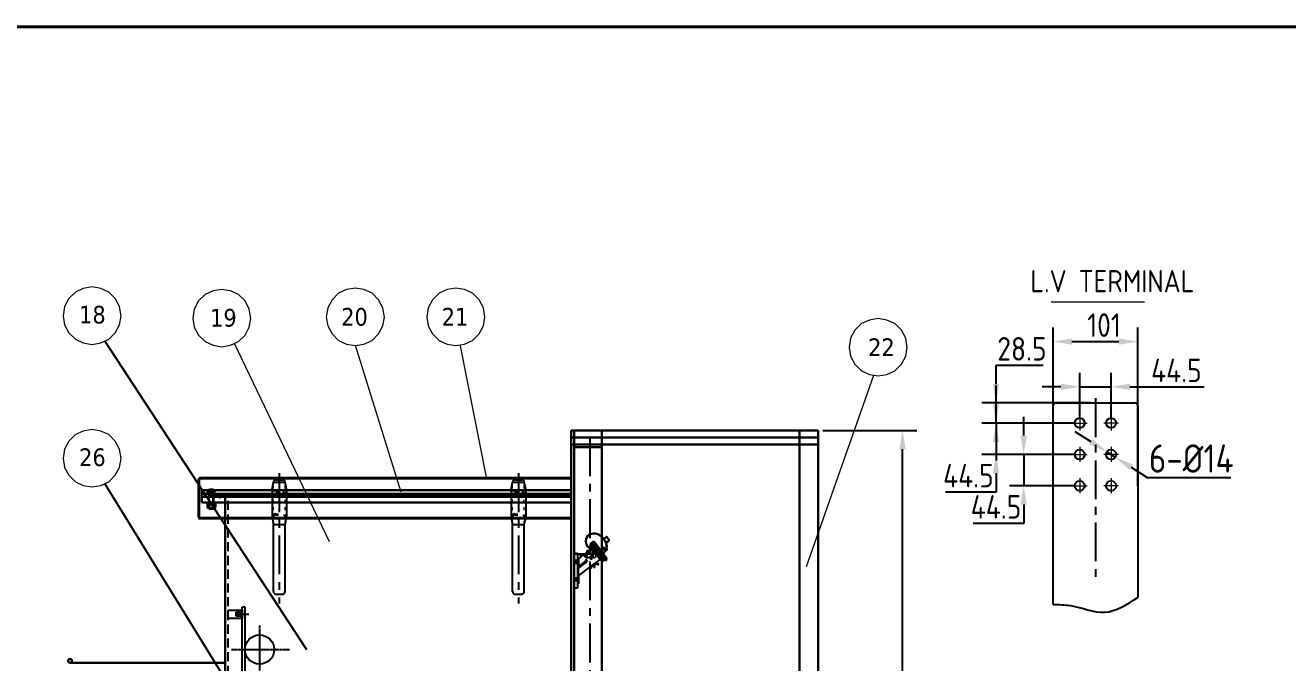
# Model space of a CAD drawing. Header units: millimetres. Extents: x 208456 to 224154, y -159503 to -153953.
# Drawn here: x 211649 to 214334, y -155492 to -154137 of the extents above; entities that cross this region are included whole.
import ezdxf

# ---------------------------------------------------------------- set-up
doc = ezdxf.new("R2010")
doc.units = ezdxf.units.MM
doc.header["$LTSCALE"] = 13
for name, pattern in [('ACAD_ISO03W100', [1.18, 0.47, -0.71]), ('CENTER', [50.8, 31.75, -6.35, 6.35, -6.35]), ('CENTER2', [1.125, 0.75, -0.125, 0.125, -0.125]), ('CENTERX2', [101.6, 63.5, -12.7, 12.7, -12.7]), ('DASHED', [0.75, 0.5, -0.25]), ('点画线', [18, 12, -2, 2, -2])]:
    doc.linetypes.add(name, pattern=pattern)
doc.layers.get('0').update_dxf_attribs({"color": 1, "linetype": 'CENTER'})
for name, color, linetype in [('1', 4, 'Continuous'), ('1轮廓实线层', 7, 'Continuous'), ('2细线层', 4, 'Continuous'), ('3中心线层', 1, 'CENTER'), ('4虚线层', 6, 'DASHED'), ('5剖面线层', 2, 'Continuous'), ('中心线', 1, 'CENTER2'), ('粗实线', 4, 'Continuous'), ('细实线', 2, 'Continuous')]:
    doc.layers.add(name, color=color, linetype=linetype)
doc.layers.add('中心线层', color=1, linetype='点画线', lineweight=18, true_color=0xff0000)
doc.layers.add('标注、文本', color=3, linetype='Continuous', lineweight=25)
doc.layers.add('铁心', color=3, linetype='Continuous', lineweight=0)
doc.styles.get("Standard").update_dxf_attribs({"font": 'gbenor.shx', "bigfont": 'gbcbig.shx'})
doc.styles.add('Tahoma$001', font='tahoma.ttf', dxfattribs={"height": 2.159784})
doc.dimstyles.new('1-15', dxfattribs={"dimscale": 20, "dimtxt": 3.5, "dimasz": 2, "dimexe": 1.5, "dimexo": 0.5, "dimgap": 0.5, "dimtad": 1, "dimtoh": 1, "dimdec": 1, "dimdsep": 46, "dimtxsty": 'Standard', "dimcen": 2.5, "dimclrd": 3, "dimclre": 3, "dimclrt": 3, "dimadec": 0, "dimazin": 2, "dimtfac": 1, "dimtdec": 1, "dimtmove": 0, "dimatfit": 2, "dimfxl": 1, "dimarcsym": 0})

# ---------------------------------------------------------------- blocks, each defined once
blk = doc.blocks.new('846712')
at = {"layer": '1轮廓实线层', "color": 0, "ltscale": 0.5}
for p, q in [((12564.4, -718.9), (12558.4, -718.9)), ((12558.4, -1098.9), (12558.4, -718.9)), ((12564.4, -1098.9), (12564.4, -718.9)), ((12547.6, -733.9), (12572.7, -733.9)), ((12547.6, -1083.9), (12572.7, -1083.9)), ((12558.4, -1098.9), (12564.4, -1098.9))]:
    blk.add_line(p, q, dxfattribs=at)
at = {"layer": '中心线', "color": 1, "ltscale": 0.5}
for p, q in [((12595.4, -758.1), (12595.4, -1068.6)), ((12535.8, -808.9), (12660.2, -808.9)), ((12516.2, -908.9), (12664, -908.9)), ((12510.6, -1008.9), (12666.4, -1008.9))]:
    blk.add_line(p, q, dxfattribs=at)
at = {"layer": '标注、文本'}
for centre in [(12595.4, -808.9), (12595.4, -908.9), (12595.4, -1008.9)]:
    blk.add_circle(centre, 31, dxfattribs=at)
blk = doc.blocks.new('A$C35956794')
at = {"layer": '4虚线层', "ltscale": 5}
for points in [[(17.7, 373.9), (47.7, 373.9), (47.7, 356.1), (17.7, 356.1)], [(17.7, 373.9), (47.7, 373.9), (47.7, 356.1), (17.7, 356.1)], [(34.8, 369.3), (47.7, 369.3), (47.7, 360.7), (34.8, 360.7)], [(34.8, 369.3), (47.7, 369.3), (47.7, 360.7), (34.8, 360.7)], [(17.7, 23.9), (47.7, 23.9), (47.7, 6.1), (17.7, 6.1)], [(17.7, 23.9), (47.7, 23.9), (47.7, 6.1), (17.7, 6.1)], [(34.8, 19.3), (47.7, 19.3), (47.7, 10.7), (34.8, 10.7)], [(34.8, 19.3), (47.7, 19.3), (47.7, 10.7), (34.8, 10.7)]]:
    blk.add_lwpolyline(points, close=True, dxfattribs=at)
at = {"layer": '标注、文本'}
blk.add_blockref('846712', (-12510.6, 1098.9), dxfattribs=at)
blk = doc.blocks.new('*D1561')
at = {"layer": 'Defpoints', "color": 0, "lineweight": -3, "transparency": 16777216}
for p in [(214014.8, -154809), (214014.8, -155125.4), (213834.8, -155139)]:
    blk.add_point(p, dxfattribs=at)
at = {"layer": '标注、文本', "color": 3, "lineweight": -2, "transparency": 16777216}
for p, q in [((213834.8, -155129), (213834.8, -154779)), ((214014.8, -155115.4), (214014.8, -154779)), ((213874.8, -154809), (213974.8, -154809))]:
    blk.add_line(p, q, dxfattribs=at)
at = {"layer": '标注、文本', "color": 3, "lineweight": -3, "transparency": 16777216}
for points in [[(213874.8, -154802.4), (213874.8, -154815.7), (213834.8, -154809)], [(213974.8, -154802.4), (213974.8, -154815.7), (214014.8, -154809)]]:
    blk.add_solid(points, dxfattribs=at)
at = {"layer": '标注、文本', "color": 3, "transparency": 16777216, "insert": (213943, -154774), "char_height": 50, "attachment_point": 5}
blk.add_mtext('101', dxfattribs=at)
blk = doc.blocks.new('*D1562')
at = {"layer": 'Defpoints', "color": 0, "lineweight": -3, "transparency": 16777216}
for p in [(213713.4, -154939.4), (213924.9, -154939.4), (213891.5, -154982.1)]:
    blk.add_point(p, dxfattribs=at)
at = {"layer": '标注、文本', "color": 3, "lineweight": -2, "transparency": 16777216}
for p, q in [((213713.4, -154899.4), (213713.4, -154859.4)), ((213713.4, -154859.4), (213813.7, -154859.4)), ((213914.9, -154939.4), (213683.4, -154939.4)), ((213713.4, -154982.1), (213713.4, -154939.4)), ((213881.5, -154982.1), (213683.4, -154982.1)), ((213713.4, -155022.1), (213713.4, -155062.1))]:
    blk.add_line(p, q, dxfattribs=at)
at = {"layer": '标注、文本', "color": 3, "lineweight": -3, "transparency": 16777216}
for points in [[(213706.7, -154899.4), (213720.1, -154899.4), (213713.4, -154939.4)], [(213706.7, -155022.1), (213720.1, -155022.1), (213713.4, -154982.1)]]:
    blk.add_solid(points, dxfattribs=at)
at = {"layer": '标注、文本', "color": 3, "transparency": 16777216, "insert": (213768.5, -154824.4), "char_height": 50, "attachment_point": 5}
blk.add_mtext('28.5', dxfattribs=at)
blk = doc.blocks.new('*D1563')
at = {"layer": 'Defpoints', "color": 0, "lineweight": -3, "transparency": 16777216}
for p in [(213958.2, -154905.2), (213891.5, -154982.1), (213958.2, -154982.1)]:
    blk.add_point(p, dxfattribs=at)
at = {"layer": '标注、文本', "color": 3, "lineweight": -2, "transparency": 16777216}
for p, q in [((213891.5, -154972.1), (213891.5, -154875.2)), ((213958.2, -154972.1), (213958.2, -154875.2)), ((213851.5, -154905.2), (213811.5, -154905.2)), ((213891.5, -154905.2), (213958.2, -154905.2)), ((213998.2, -154905.2), (214155.8, -154905.2))]:
    blk.add_line(p, q, dxfattribs=at)
at = {"layer": '标注、文本', "color": 3, "lineweight": -3, "transparency": 16777216}
for points in [[(213851.5, -154898.6), (213851.5, -154911.9), (213891.5, -154905.2)], [(213998.2, -154898.6), (213998.2, -154911.9), (213958.2, -154905.2)]]:
    blk.add_solid(points, dxfattribs=at)
at = {"layer": '标注、文本', "color": 3, "transparency": 16777216, "insert": (214097, -154870.2), "char_height": 50, "attachment_point": 5}
blk.add_mtext('44.5', dxfattribs=at)
blk = doc.blocks.new('*D1564')
at = {"layer": 'Defpoints', "color": 0, "lineweight": -3, "transparency": 16777216}
for p in [(213891.5, -154982.1), (213713.4, -155048.9), (213881, -155048.9)]:
    blk.add_point(p, dxfattribs=at)
at = {"layer": '标注、文本', "color": 3, "lineweight": -2, "transparency": 16777216}
for p, q in [((213713.4, -154942.1), (213713.4, -154902.1)), ((213881.5, -154982.1), (213683.4, -154982.1)), ((213713.4, -154982.1), (213713.4, -155048.9)), ((213871, -155048.9), (213683.4, -155048.9)), ((213713.4, -155088.9), (213713.4, -155128.9)), ((213713.4, -155128.9), (213605.8, -155128.9))]:
    blk.add_line(p, q, dxfattribs=at)
at = {"layer": '标注、文本', "color": 3, "lineweight": -3, "transparency": 16777216}
for points in [[(213706.7, -154942.1), (213720.1, -154942.1), (213713.4, -154982.1)], [(213706.7, -155088.9), (213720.1, -155088.9), (213713.4, -155048.9)]]:
    blk.add_solid(points, dxfattribs=at)
at = {"layer": '标注、文本', "color": 3, "transparency": 16777216, "insert": (213654.6, -155093.9), "char_height": 50, "attachment_point": 5}
blk.add_mtext('44.5 ', dxfattribs=at)
blk = doc.blocks.new('*D1565')
at = {"layer": 'Defpoints', "color": 0, "lineweight": -3, "transparency": 16777216}
for p in [(213949.3, -155043.4), (213967, -155054.7)]:
    blk.add_point(p, dxfattribs=at)
at = {"layer": '标注、文本', "color": 3, "lineweight": -2, "transparency": 16777216}
for p, q in [((213915.6, -155022), (213881.8, -155000.5)), ((213949.3, -155043.4), (213967, -155054.7)), ((214000.8, -155076.2), (214034.6, -155097.6)), ((214034.6, -155097.6), (214212.6, -155097.6))]:
    blk.add_line(p, q, dxfattribs=at)
at = {"layer": '标注、文本', "color": 3, "lineweight": -3, "transparency": 16777216}
for points in [[(213919.1, -155016.4), (213912, -155027.6), (213949.3, -155043.4)], [(214004.4, -155070.5), (213997.2, -155081.8), (213967, -155054.7)]]:
    blk.add_solid(points, dxfattribs=at)
at = {"layer": '标注、文本', "color": 3, "transparency": 16777216, "insert": (214128.6, -155057.6), "char_height": 60, "attachment_point": 5}
blk.add_mtext('6-%%C14', dxfattribs=at)
blk = doc.blocks.new('*D1597')
at = {"layer": 'Defpoints', "color": 0, "lineweight": -3, "transparency": 16777216}
for p in [(213335.2, -154997.7), (213514.7, -154997.7), (213335.2, -156647.7)]:
    blk.add_point(p, dxfattribs=at)
at = {"layer": '标注、文本', "color": 3, "lineweight": -2, "transparency": 16777216}
for p, q in [((213345.2, -154997.7), (213544.7, -154997.7)), ((213514.7, -156607.7), (213514.7, -155037.7)), ((213345.2, -156647.7), (213544.7, -156647.7))]:
    blk.add_line(p, q, dxfattribs=at)
at = {"layer": '标注、文本', "color": 3, "lineweight": -3, "transparency": 16777216}
for points in [[(213508, -155037.7), (213521.3, -155037.7), (213514.7, -154997.7)], [(213508, -156607.7), (213521.3, -156607.7), (213514.7, -156647.7)]]:
    blk.add_solid(points, dxfattribs=at)
at = {"layer": '标注、文本', "color": 3, "transparency": 16777216, "insert": (213469.7, -155822.7), "char_height": 70, "attachment_point": 5, "rotation": 90}
blk.add_mtext('1700', dxfattribs=at)
blk = doc.blocks.new('*D1598')
at = {"layer": 'Defpoints', "color": 0, "lineweight": -3, "transparency": 16777216}
for p in [(213891.5, -155048.9), (213772.2, -155115.4), (213891.5, -155115.4)]:
    blk.add_point(p, dxfattribs=at)
at = {"layer": '标注、文本', "color": 3, "lineweight": -2, "transparency": 16777216}
for p, q in [((213772.2, -155008.9), (213772.2, -154968.9)), ((213881.5, -155048.9), (213742.2, -155048.9)), ((213772.2, -155048.9), (213772.2, -155115.4)), ((213881.5, -155115.4), (213742.2, -155115.4)), ((213772.2, -155155.4), (213772.2, -155195.4)), ((213772.2, -155195.4), (213664.6, -155195.4))]:
    blk.add_line(p, q, dxfattribs=at)
at = {"layer": '标注、文本', "color": 3, "lineweight": -3, "transparency": 16777216}
for points in [[(213765.5, -155008.9), (213778.8, -155008.9), (213772.2, -155048.9)], [(213765.5, -155155.4), (213778.8, -155155.4), (213772.2, -155115.4)]]:
    blk.add_solid(points, dxfattribs=at)
at = {"layer": '标注、文本', "color": 3, "transparency": 16777216, "insert": (213713.4, -155160.4), "char_height": 50, "attachment_point": 5}
blk.add_mtext('44.5', dxfattribs=at)

msp = doc.modelspace()

# ---------------------------------------------------------------- hatches: boundary and pattern name
at = {"layer": '5剖面线层'}
msp.add_hatch(color=256, dxfattribs=at).paths.add_polyline_path([(212061.343, -155140.817, 1), (212061.343, -155132.817), (212053.572, -155132.817, 1), (212053.572, -155140.817)])

# ---------------------------------------------------------------- linework, layer by layer
at = {"color": 0, "lineweight": 25}
msp.add_line((212890.688, -155232.088), (212884.656, -155236.559), dxfattribs=at)
at = {"layer": '1'}
for p, q in [((213834.8, -155367.893), (213834.821, -154945.367)), ((213840.821, -154939.367), (214008.821, -154939.367)), ((214014.821, -154945.367), (214014.796, -155353.096))]:
    msp.add_line(p, q, dxfattribs=at)
at = {"layer": '1', "color": 1, "linetype": 'CENTERX2', "lineweight": -3, "ltscale": 0.1}
for p, q in [((213924.886, -154929.409), (213924.814, -155324.113)), ((212850.178, -156547.666), (212850.178, -154997.713)), ((212850.178, -156547.666), (212850.178, -154997.713)), ((212189.178, -155088.985), (212189.178, -155365.449)), ((212697.713, -155088.985), (212697.713, -155365.449)), ((212875.178, -155260.94), (212816.178, -155260.94))]:
    msp.add_line(p, q, dxfattribs=at)
at = {"layer": '1', "color": 7, "linetype": 'Continuous', "lineweight": 25}
for p, q in [((212842.238, -155240.733), (212842.358, -155240.958)), ((212854.937, -155249.423), (212850.196, -155240.123)), ((212851.306, -155240.1), (212856.755, -155250.79)), ((212851.518, -155240.085), (212851.344, -155240.097)), ((212856.788, -155250.788), (212851.344, -155240.097)), ((212852.69, -155242.387), (212851.518, -155240.085)), ((212851.557, -155240.083), (212851.534, -155240.059)), ((212851.557, -155240.083), (212852.718, -155242.365)), ((212856.913, -155239.204), (212852.552, -155242.49)), ((212854.147, -155217.564), (212854.026, -155217.339)), ((212854.521, -155241.015), (212855.591, -155240.208)), ((212854.521, -155241.015), (212866.643, -155257.102)), ((212855.443, -155235.984), (212855.348, -155237.128)), ((212869.34, -155255.696), (212855.348, -155237.128)), ((212855.469, -155242.273), (212856.539, -155241.466)), ((212855.591, -155240.208), (212867.714, -155256.296)), ((212870.138, -155255.095), (212855.649, -155235.868)), ((212859.46, -155235.965), (212856.009, -155235.678)), ((212875.324, -155257.001), (212858.543, -155234.75)), ((212858.983, -155233.685), (212877.49, -155258.225)), ((212872.774, -155253.108), (212859.883, -155236)), ((212873.794, -155222.704), (212873.673, -155222.479)), ((212875.715, -155224.166), (212875.502, -155223.948)), ((212881.372, -155232.648), (212876.397, -155226.051)), ((212876.784, -155225.729), (212876.664, -155225.504)), ((212878.572, -155228.034), (212876.664, -155225.504)), ((212876.784, -155225.729), (212881.76, -155232.326)), ((212876.827, -155225.493), (212878.733, -155228.023)), ((212877.04, -155225.711), (212876.827, -155225.493)), ((212877.04, -155225.711), (212882.008, -155232.309)), ((212878.733, -155228.023), (212878.572, -155228.034)), ((212879.862, -155229.522), (212879.701, -155229.533)), ((212881.646, -155232.114), (212879.701, -155229.533)), ((212879.862, -155229.522), (212881.807, -155232.103)), ((212881.76, -155232.326), (212881.646, -155232.114)), ((212882.008, -155232.309), (212881.807, -155232.103)), ((212883.32, -155234.762), (212883.21, -155234.556)), ((212890.72, -155231.447), (212885.123, -155224.019)), ((212816.178, -155258.434), (212823.178, -155258.434)), ((212823.178, -155258.434), (212823.178, -155274.525)), ((212830.405, -155266.88), (212825.178, -155270.819)), ((212829.911, -155262.852), (212832.768, -155260.699)), ((212830.406, -155266.89), (212829.911, -155262.852)), ((212830.406, -155266.89), (212834.888, -155263.512)), ((212834.888, -155263.512), (212832.768, -155260.699)), ((212851.286, -155251.145), (212834.883, -155263.506)), ((212837.264, -155262.512), (212848.445, -155254.086)), ((212837.264, -155262.512), (212837.465, -155262.778)), ((212837.465, -155262.778), (212838.583, -155261.936)), ((212837.599, -155262.955), (212837.465, -155262.778)), ((212838.717, -155262.113), (212837.599, -155262.955)), ((212837.599, -155262.955), (212841.393, -155267.991)), ((212838.567, -155261.915), (212846.953, -155255.596)), ((212838.567, -155261.915), (212838.583, -155261.936)), ((212838.583, -155261.936), (212838.717, -155262.113)), ((212838.717, -155262.113), (212842.511, -155267.148)), ((212847.386, -155256.17), (212839, -155262.489)), ((212840.946, -155263.409), (212848.532, -155257.692)), ((212843.31, -155266.547), (212840.946, -155263.409)), ((212841.066, -155263.569), (212848.653, -155257.851)), ((212841.393, -155267.991), (212842.511, -155267.148)), ((212842.511, -155267.148), (212843.31, -155266.547)), ((212852.993, -155252.933), (212844.868, -155244.418)), ((212845.242, -155244.094), (212852.255, -155251.445)), ((212846.99, -155255.644), (212846.953, -155255.596)), ((212846.99, -155255.644), (212848.667, -155254.38)), ((212847.123, -155255.821), (212846.99, -155255.644)), ((212848.8, -155254.557), (212847.123, -155255.821)), ((212850.897, -155260.829), (212847.123, -155255.821)), ((212848.445, -155254.086), (212848.667, -155254.38)), ((212848.667, -155254.38), (212848.8, -155254.557)), ((212848.8, -155254.557), (212852.574, -155259.565)), ((212850.853, -155265.558), (212848.856, -155267.063)), ((212848.856, -155267.063), (212852.768, -155272.254)), ((212854.764, -155270.749), (212850.853, -155265.558)), ((212850.897, -155260.829), (212852.574, -155259.565)), ((212852.255, -155251.445), (212854.937, -155249.423)), ((212852.552, -155242.49), (212873.767, -155270.644)), ((212853.868, -155253.807), (212857.063, -155251.399)), ((212856.504, -155251.82), (212863.016, -155260.462)), ((212859.288, -155245.115), (212858.218, -155245.921)), ((212863.016, -155260.462), (212871.742, -155272.042)), ((212866.643, -155257.102), (212867.714, -155256.296)), ((212867.245, -155257.901), (212868.315, -155257.094)), ((212867.245, -155257.901), (212879.368, -155273.989)), ((212868.315, -155257.094), (212880.438, -155273.182)), ((212883.332, -155274.264), (212869.34, -155255.696)), ((212884.804, -155274.557), (212870.138, -155255.095)), ((212885.666, -155270.216), (212872.774, -155253.108)), ((212875.671, -155269.082), (212876.741, -155268.275)), ((212877.138, -155258.898), (212878.037, -155258.221)), ((212880.051, -155257.349), (212879.947, -155257.241)), ((212881.279, -155255.778), (212886.721, -155251.677)), ((212884.801, -155249.128), (212886.721, -155251.677)), ((212886.918, -155250.276), (212885.136, -155247.912)), ((212886.721, -155251.677), (212886.918, -155250.276)), ((212823.178, -155274.525), (212816.178, -155274.525)), ((212816.178, -155276.442), (212823.178, -155276.442)), ((212816.178, -155279.722), (212823.178, -155279.722)), ((212823.178, -155269.112), (212825.178, -155269.112)), ((212823.178, -155276.442), (212823.178, -155274.525)), ((212823.178, -155279.721), (212823.178, -155276.442)), ((212823.178, -155279.722), (212823.178, -155311.905)), ((212823.178, -155289.848), (212825.178, -155289.848)), ((212825.178, -155269.112), (212825.178, -155289.848)), ((212840.118, -155275.839), (212825.178, -155287.096)), ((212825.178, -155290.853), (212841.074, -155278.874)), ((212825.178, -155301.779), (212825.178, -155289.848)), ((212825.178, -155307.13), (212847, -155290.687)), ((212840.963, -155272.178), (212839.501, -155278.511)), ((212839.501, -155278.511), (212841.937, -155279.073)), ((212843.399, -155272.74), (212840.963, -155272.178)), ((212841.937, -155279.073), (212843.399, -155272.74)), ((212842.174, -155278.045), (212844.208, -155276.513)), ((212842.922, -155274.807), (212844.208, -155276.513)), ((212846.979, -155290.659), (212852.25, -155286.687)), ((212848.504, -155292.684), (212846.979, -155290.659)), ((212853.775, -155288.712), (212848.504, -155292.684)), ((212853.775, -155288.712), (212852.25, -155286.687)), ((212852.271, -155286.715), (212855.545, -155284.248)), ((212852.768, -155272.254), (212854.764, -155270.749)), ((212855.515, -155284.208), (212859.029, -155281.56)), ((212859.397, -155289.359), (212855.515, -155284.208)), ((212858.598, -155280.988), (212860.355, -155279.664)), ((212858.598, -155280.988), (212859.668, -155282.407)), ((212859.397, -155289.359), (212859.922, -155288.963)), ((212861.425, -155281.083), (212860.355, -155279.664)), ((212860.786, -155280.236), (212864.3, -155277.588)), ((212868.182, -155282.739), (212864.3, -155277.588)), ((212864.33, -155277.628), (212871.742, -155272.042)), ((212867.657, -155283.134), (212868.182, -155282.739)), ((212871.742, -155272.042), (212877.407, -155275.474)), ((212873.767, -155270.644), (212877.407, -155275.474)), ((212873.767, -155270.644), (212873.767, -155270.644)), ((212877.407, -155275.474), (212881.768, -155272.188)), ((212878.42, -155272.73), (212879.49, -155271.924)), ((212879.368, -155273.989), (212880.438, -155273.182)), ((212883.332, -155274.264), (212884.804, -155274.557)), ((212884.804, -155274.557), (212885.666, -155270.216)), ((212823.178, -155311.905), (212816.178, -155311.905)), ((212816.178, -155315.184), (212823.178, -155315.184)), ((212816.178, -155317.101), (212823.178, -155317.101)), ((212825.178, -155301.779), (212823.178, -155301.779)), ((212823.178, -155315.184), (212823.178, -155311.905)), ((212823.178, -155317.101), (212823.178, -155315.184)), ((212823.178, -155317.101), (212823.178, -155333.193)), ((212825.178, -155301.779), (212825.178, -155323.813)), ((212823.178, -155333.193), (212816.178, -155333.193)), ((212823.178, -155323.813), (212825.178, -155323.813))]:
    msp.add_line(p, q, dxfattribs=at)
at = {"layer": '1', "const_width": 6.541}
msp.add_lwpolyline([(208942.335, -159297.596), (216118.335, -159297.596), (216118.335, -154139.846), (208942.335, -154139.846), (208942.335, -159297.596)], dxfattribs=at)
at = {"layer": '1'}
for centre in [(213891.509, -154982.117), (213958.246, -154982.127), (213891.509, -155049.067), (213891.509, -155049.067), (213958.183, -155049.078), (213958.204, -155049.078), (213891.509, -155115.617), (213891.509, -155115.617), (213958.183, -155115.627), (213958.204, -155115.627)]:
    msp.add_circle(centre, 10.5, dxfattribs=at)
at = {"layer": '1', "color": 7, "linetype": 'Continuous', "lineweight": 25}
for centre, radius in [((212857.902, -155264.316), 4.5), ((212878.346, -155248.87), 1.134)]:
    msp.add_circle(centre, radius, dxfattribs=at)
at = {"layer": '1', "color": 7, "linetype": 'Continuous', "lineweight": 25, "extrusion": (0, 0, -1)}
msp.add_circle((-212878.346, -155248.87), 2, dxfattribs=at)
at = {"layer": '1'}
for centre, start, end in [((213840.821, -154945.367), 90, 180), ((214008.821, -154945.367), 0, 90)]:
    msp.add_arc(centre, 6, start, end, dxfattribs=at)
at = {"layer": '1', "color": 7, "linetype": 'Continuous', "lineweight": 25}
for centre, radius, start, end in [((212863.789, -155286.049), 5.5, 138.536959, 217), ((212859.621, -155288.564), 0.5, 307, 31.105387), ((212863.789, -155286.049), 5.5, 37, 115.463041), ((212867.356, -155282.735), 0.5, 222.894613, 307)]:
    msp.add_arc(centre, radius, start, end, dxfattribs=at)
at = {"layer": '1', "color": 7, "linetype": 'Continuous', "lineweight": 25, "extrusion": (0, 0, -1)}
msp.add_arc((-212863.789, -155286.049), 4.369, 328.894613, 137.105387, dxfattribs=at)
at = {"layer": '1', "color": 7, "linetype": 'Continuous', "lineweight": 25}
for centre, major_axis, ratio, start_param, end_param in [((212856.45, -155233.381), (-14.092, -7.577), 0.99884025, 4.3639957, 6.55141726), ((212856.329, -155233.157), (14.092, 7.577), 0.99884025, 1.22240304, 3.14155831), ((212856.462, -155233.402), (13.652, 7.341), 0.99884025, 1.22240304, 3.4098246), ((212861.196, -155245.914), (-10.957, -5.892), 0.99884025, 4.39833045, 5.30467732), ((212861.173, -155245.872), (10.076, 5.418), 0.99884025, 1.30989262, 2.11845673), ((212861.389, -155246.116), (-0.817, 11.681), 0.99996192, 0.17228312, 0.96124965), ((212861.563, -155246.104), (-0.817, 11.681), 0.99996192, 0.48128088, 0.96124965), ((212861.414, -155245.855), (-8.188, -7.99), 0.99834277, 4.60207295, 4.97992946), ((212857.769, -155243.042), (22.899, 12.313), 0.99884025, 0.41949, 1.22240304), ((212857.89, -155243.267), (-22.899, -12.313), 0.99884025, 3.56108265, 4.3639957), ((212854.219, -155218.058), (0.072, -0.495), 0.01643668, 1.52552008, 3.09631641), ((212857.901, -155243.288), (22.459, 12.077), 0.99884025, 0.41949, 1.22240304), ((212857.93, -155243.031), (18.609, 18.157), 0.99834277, 0.13937006, 0.87111424), ((212861.563, -155246.104), (-0.817, 11.681), 0.99996192, 0.18877934, 0.40585328), ((212861.414, -155245.855), (-8.188, -7.99), 0.99834277, 4.19138708, 4.29170853), ((212873.488, -155223.1), (-0.306, -0.396), 0.04397233, 1.55116528, 3.12196161), ((212864.018, -155235.38), (13.652, 7.341), 0.99884025, 0.15263109, 0.41949), ((212863.886, -155235.134), (14.092, 7.577), 0.99884025, 0.15263008, 0.41949), ((212873.229, -155223.259), (-0.612, -0.791), 0.05698941, 3.13358416, 3.6194001), ((212864.007, -155235.358), (-14.092, -7.577), 0.99884025, 3.29422273, 3.56108265), ((212864.05, -155235.122), (11.452, 11.174), 0.99834277, 6.1556955, 6.42255536), ((212864.263, -155235.34), (11.452, 11.174), 0.99834277, 6.1556955, 6.28321619), ((212876.385, -155226.03), (-0.399, -0.301), 0.04758767, 1.56414743, 3.13390013), ((212876.029, -155226.095), (-0.799, -0.601), 0.05708026, 3.15974565, 3.67189583), ((212866.598, -155243.782), (16.294, 8.761), 0.99884025, 4.89389019, 6.43576609), ((212870.846, -155234.153), (13.658, 10.294), 0.00476333, -0.94434426, -0.05739813), ((212871.147, -155234.552), (13.976, 10.532), 0.00475281, 5.32250321, 6.28719916), ((212866.586, -155243.761), (-16.734, -8.998), 0.99884025, 1.84872208, 3.29417344), ((212881.361, -155232.628), (-0.399, -0.301), 0.04758767, 1.56385942, 3.13390013), ((212881.009, -155232.706), (-0.799, -0.602), 0.00475281, 3.1564539, 3.66808606), ((212866.835, -155243.744), (13.599, 13.269), 0.99834277, 5.27624114, 5.89227917), ((212876.744, -155241.979), (-13.976, -10.532), 0.00475281, 3.14669955, 4.12383075), ((212845.23, -155244.073), (0.362, 0.345), 0.04642525, 3.12881744, 4.69961376), ((212871.147, -155234.552), (13.976, 10.532), 0.00475281, 2.94649352, 3.58215091), ((212870.846, -155234.153), (-13.577, -10.231), 0.00475281, 0.02653282, 0.3733367), ((212877.743, -155255.239), (2.642, 1.421), 0.99884025, 4.13525179, 4.35456402), ((212877.985, -155255.222), (-2.147, -2.095), 0.99834277, 0.8170366, 0.86765709), ((212866.835, -155243.744), (13.599, 13.269), 0.99834277, 4.71019481, 4.85040605)]:
    msp.add_ellipse(centre, major_axis=major_axis, ratio=ratio, start_param=start_param, end_param=end_param, dxfattribs=at)
at = {"layer": '1', "color": 7, "linetype": 'Continuous', "lineweight": 25, "extrusion": (0, 0, -1)}
for centre, major_axis, ratio, start_param, end_param in [((212877.344, -155227.841), (-1.389, 0.182), 0.00123907, 3.14770872, 3.66653727), ((212878.807, -155229.783), (-1.056, -0.261), 0.00137568, 2.61411929, 3.13368622), ((212866.472, -155243.548), (11.36, -15.259), 0.99874491, 4.70655602, 4.85916587), ((212866.633, -155243.537), (11.106, -15.444), 0.99876988, 4.69007172, 5.56738076), ((212870.628, -155247.631), (-15.466, -11.353), 0.08906247, 2.7381645, 2.76768773), ((212851.784, -155251.62), (-2.084, 2.186), 0.01267621, 3.14307477, 4.08056763), ((212855.68, -155248.685), (1.384, -2.714), 0.00104004, 5.6008814, 6.28329839)]:
    msp.add_ellipse(centre, major_axis=major_axis, ratio=ratio, start_param=start_param, end_param=end_param, dxfattribs=at)
at = {"layer": '1', "color": 7, "linetype": 'Continuous', "lineweight": 25}
for points, knots in [([(212851.306, -155240.1), (212851.309, -155240.106), (212851.278, -155240.111), (212851.159, -155240.118), (212851.07, -155240.121), (212850.755, -155240.125), (212850.474, -155240.125), (212850.196, -155240.123)], [0, 0, 0, 0, 0.25, 0.25, 0.5, 0.5, 1, 1, 1, 1]), ([(212858.543, -155234.75), (212858.547, -155234.756), (212858.563, -155234.726), (212858.615, -155234.61), (212858.651, -155234.523), (212858.775, -155234.216), (212858.88, -155233.95), (212858.983, -155233.685)], [0, 0, 0, 0, 0.25, 0.25, 0.5, 0.5, 1, 1, 1, 1]), ([(212881.391, -155231.481), (212881.574, -155231.686), (212881.753, -155231.895), (212882.178, -155232.413), (212882.42, -155232.729), (212882.882, -155233.371), (212883.102, -155233.697), (212883.729, -155234.695), (212884.104, -155235.384), (212884.435, -155236.096)], [0, 0, 0, 0, 0.14927532, 0.14927532, 0.36195649, 0.36195649, 0.57463766, 0.57463766, 1, 1, 1, 1]), ([(212884.656, -155236.559), (212884.654, -155236.559), (212884.649, -155236.551), (212884.629, -155236.512), (212884.615, -155236.482), (212884.575, -155236.398), (212884.55, -155236.345), (212884.495, -155236.225), (212884.465, -155236.16), (212884.435, -155236.096)], [0, 0, 0, 0, 0.25, 0.25, 0.5, 0.5, 0.75, 0.75, 1, 1, 1, 1]), ([(212885.12, -155224.026), (212885.11, -155224.009), (212885.069, -155223.943), (212884.959, -155223.871), (212884.822, -155223.824), (212884.703, -155223.817), (212884.614, -155223.83), (212884.553, -155223.849), (212884.511, -155223.867), (212884.491, -155223.876), (212884.485, -155223.88)], [0, 0, 0, 0, 0.06047417, 0.24688575, 0.39669031, 0.5247827, 0.63381358, 0.72827515, 0.83552295, 1, 1, 1, 1]), ([(212890.688, -155232.088), (212890.689, -155232.086), (212890.697, -155232.079), (212890.721, -155232.05), (212890.766, -155231.983), (212890.811, -155231.873), (212890.829, -155231.725), (212890.799, -155231.571), (212890.745, -155231.488), (212890.717, -155231.455)], [0, 0, 0, 0, 0.04486945, 0.21301558, 0.33962872, 0.47950858, 0.65851945, 0.85796921, 1, 1, 1, 1]), ([(212852.993, -155252.933), (212852.907, -155252.845), (212852.835, -155252.741), (212852.7, -155252.513), (212852.638, -155252.388), (212852.522, -155252.132), (212852.467, -155251.999), (212852.36, -155251.726), (212852.307, -155251.584), (212852.255, -155251.445)], [0, 0, 0, 0, 0.25, 0.25, 0.5, 0.5, 0.75, 0.75, 1, 1, 1, 1]), ([(212856.755, -155250.79), (212856.691, -155250.665), (212856.588, -155250.547), (212856.33, -155250.313), (212856.18, -155250.201), (212855.852, -155249.977), (212855.674, -155249.865), (212855.312, -155249.645), (212855.125, -155249.535), (212854.937, -155249.423)], [0, 0, 0, 0, 0.25, 0.25, 0.5, 0.5, 0.75, 0.75, 1, 1, 1, 1]), ([(212877.49, -155258.225), (212877.259, -155258.206), (212877.034, -155258.158), (212876.661, -155258.035), (212876.508, -155257.969), (212876.362, -155257.892)], [0, 0, 0, 0, 0.56446627, 0.56446627, 1, 1, 1, 1]), ([(212878.146, -155258.208), (212878.312, -155258.185), (212878.471, -155258.148), (212878.779, -155258.05), (212878.928, -155257.988), (212879.208, -155257.844), (212879.34, -155257.762), (212879.591, -155257.578), (212879.711, -155257.475), (212879.82, -155257.365)], [0, 0, 0, 0, 0.25, 0.25, 0.5, 0.5, 0.75, 0.75, 1, 1, 1, 1]), ([(212878.386, -155258.191), (212878.552, -155258.168), (212878.71, -155258.132), (212879.018, -155258.033), (212879.166, -155257.971), (212879.444, -155257.828), (212879.575, -155257.746), (212879.825, -155257.562), (212879.943, -155257.459), (212880.051, -155257.349)], [0, 0, 0, 0, 0.25, 0.25, 0.5, 0.5, 0.75, 0.75, 1, 1, 1, 1])]:
    msp.add_open_spline(points, degree=3, knots=knots, dxfattribs=at)
at = {"layer": '1轮廓实线层'}
for p, q in [((212034.15, -155127.817), (212044.178, -155127.817)), ((212038.998, -155134.217), (212049.358, -155127.817)), ((212049.358, -155134.217), (212038.998, -155127.817)), ((212038.998, -155134.217), (212038.998, -155127.817)), ((212054.207, -155127.817), (212044.178, -155127.817)), ((212049.358, -155134.217), (212049.358, -155127.817)), ((212034.178, -155152.817), (212034.178, -155150.817)), ((212044.178, -155152.817), (212034.178, -155152.817)), ((212035.633, -155153.529), (212035.633, -155161.604)), ((212036.328, -155152.817), (212044.178, -155152.817)), ((212044.428, -155152.817), (212037.832, -155152.817)), ((212038.998, -155134.217), (212049.358, -155134.217)), ((212039.178, -155136.817), (212040.178, -155134.217)), ((212039.178, -155136.817), (212044.178, -155136.817)), ((212039.178, -155136.817), (212039.178, -155164.817)), ((212040.031, -155153.529), (212040.031, -155164.817)), ((212049.358, -155134.217), (212040.178, -155134.217)), ((212040.178, -155134.217), (212040.178, -155134.217)), ((212049.178, -155136.817), (212044.178, -155136.817)), ((212044.178, -155152.817), (212054.178, -155152.817)), ((212052.028, -155152.817), (212044.178, -155152.817)), ((212044.428, -155152.817), (212051.025, -155152.817)), ((212049.178, -155136.817), (212048.178, -155134.217)), ((212048.826, -155153.529), (212048.826, -155164.817)), ((212049.178, -155136.817), (212049.178, -155164.817)), ((212053.223, -155153.529), (212053.223, -155161.604)), ((212054.178, -155152.817), (212054.178, -155150.817)), ((212044.428, -155162.317), (212037.832, -155162.317)), ((212039.178, -155164.817), (212049.178, -155164.817)), ((212044.428, -155162.317), (212051.025, -155162.317))]:
    msp.add_line(p, q, dxfattribs=at)
for centre, radius, start, end in [((212044.108, -155135.206), 12.4, 89.672726, 143.421423), ((212044.048, -155135.609), 12.803, 37.488414, 89.417438), ((212037.832, -155156.566), 3.749, 54.090399, 125.909601), ((212044.428, -155166.744), 13.927, 71.593388, 108.406612), ((212051.025, -155156.566), 3.749, 54.090399, 125.909601), ((212037.832, -155158.568), 3.749, 234.090399, 305.909601), ((212044.428, -155148.39), 13.927, 251.593388, 288.406612), ((212051.025, -155158.568), 3.749, 234.090399, 305.909601)]:
    msp.add_arc(centre, radius, start, end, dxfattribs=at)
at = {"layer": '2细线层'}
for p, q in [((212040.178, -155164.817), (212040.178, -155134.217)), ((212048.178, -155164.817), (212048.178, -155134.217))]:
    msp.add_line(p, q, dxfattribs=at)
at = {"layer": '3中心线层'}
msp.add_line((212044.178, -155157.514), (212044.178, -155150.721), dxfattribs=at)
at = {"layer": '4虚线层'}
for p, q in [((212038.928, -155152.817), (212038.928, -155150.817)), ((212049.428, -155152.817), (212049.428, -155150.817))]:
    msp.add_line(p, q, dxfattribs=at)
at = {"layer": '4虚线层', "ltscale": 3}
msp.add_line((212080.178, -156541.666), (212080.178, -155138.817), dxfattribs=at)
msp.add_circle((212027.178, -155135.817), 3, dxfattribs=at)
at = {"layer": '中心线层'}
for p, q in [((213891.509, -154965.998), (213891.509, -154997.834)), ((213958.251, -154966.009), (213958.241, -154997.845)), ((213876.01, -154982.117), (213907.009, -154982.117)), ((213973.745, -154982.132), (213942.746, -154982.122)), ((213876.01, -155048.867), (213907.009, -155048.867)), ((213891.509, -155032.748), (213891.509, -155064.584)), ((213973.725, -155048.882), (213942.725, -155048.872)), ((213958.23, -155032.759), (213958.22, -155064.595)), ((213891.509, -155099.297), (213891.509, -155131.134)), ((213958.23, -155099.308), (213958.22, -155131.144)), ((213876.01, -155115.416), (213907.009, -155115.416)), ((213973.725, -155115.431), (213942.725, -155115.422))]:
    msp.add_line(p, q, dxfattribs=at)
at = {"layer": '标注、文本'}
for p, q in [((211817.945, -154807.942), (212247.178, -155463.665)), ((212017.178, -155181.597), (212017.178, -155102.615)), ((212019.178, -155181.597), (212019.178, -155102.615)), ((212810.178, -155098.615), (212021.178, -155098.615)), ((212810.178, -155100.615), (212021.178, -155100.615)), ((212181.678, -155102.615), (212196.678, -155102.615)), ((212690.213, -155102.615), (212705.213, -155102.615)), ((211817.945, -155111.048), (212197.642, -155726.546)), ((212173.678, -155122.855), (212176.678, -155107.855)), ((212173.678, -155122.855), (212173.678, -155182.855)), ((212176.678, -155107.855), (212201.678, -155107.855)), ((212204.678, -155122.855), (212201.678, -155107.855)), ((212204.678, -155122.855), (212204.678, -155182.855)), ((212682.213, -155122.855), (212685.213, -155107.855)), ((212682.213, -155122.855), (212682.213, -155182.855)), ((212685.213, -155107.855), (212710.213, -155107.855)), ((212713.213, -155122.855), (212710.213, -155107.855)), ((212713.213, -155122.855), (212713.213, -155182.855)), ((212810.178, -155183.597), (212017.714, -155183.597)), ((212810.178, -155185.597), (212021.178, -155185.597)), ((212173.678, -155182.855), (212176.678, -155197.855)), ((212201.678, -155197.855), (212204.678, -155182.855)), ((212682.213, -155182.855), (212685.213, -155197.855)), ((212710.213, -155197.855), (212713.213, -155182.855)), ((212810.178, -155176.666), (212810.178, -156539.666)), ((212176.678, -155340.597), (212176.678, -155197.855)), ((212176.678, -155197.855), (212201.678, -155197.855)), ((212201.678, -155340.597), (212201.678, -155197.855)), ((212685.213, -155340.597), (212685.213, -155197.855)), ((212685.213, -155197.855), (212710.213, -155197.855)), ((212710.213, -155340.597), (212710.213, -155197.855)), ((212816.178, -155256.434), (212816.178, -155331.193)), ((212181.678, -155345.597), (212196.678, -155345.597)), ((212690.213, -155345.597), (212705.213, -155345.597))]:
    msp.add_line(p, q, dxfattribs=at)
at = {"layer": '标注、文本', "color": 2, "linetype": 'ACAD_ISO03W100', "lineweight": 18}
for p, q in [((212176.678, -155197.855), (212176.678, -155107.615)), ((212181.678, -155127.855), (212196.678, -155127.855)), ((212181.678, -155130.855), (212196.678, -155130.855)), ((212201.678, -155197.855), (212201.678, -155107.615)), ((212685.213, -155197.855), (212685.213, -155107.615)), ((212690.213, -155127.855), (212705.213, -155127.855)), ((212690.213, -155130.855), (212705.213, -155130.855)), ((212710.213, -155197.855), (212710.213, -155107.615)), ((212181.678, -155174.855), (212196.678, -155174.855)), ((212181.678, -155177.855), (212196.678, -155177.855)), ((212690.213, -155174.855), (212705.213, -155174.855)), ((212690.213, -155177.855), (212705.213, -155177.855))]:
    msp.add_line(p, q, dxfattribs=at)
at = {"layer": '标注、文本', "color": 4, "lineweight": 30}
msp.add_line((212074.178, -155491.68), (211744.178, -155491.68), dxfattribs=at)
msp.add_circle((211744.178, -155487.68), 4, dxfattribs=at)
at = {"layer": '标注、文本'}
for centre, radius, start, end in [((212021.178, -155102.615), 4, 90, 180), ((212021.178, -155102.615), 2, 90, 180), ((212181.678, -155107.615), 5, 90, 180), ((212196.678, -155107.615), 5, 0, 90), ((212690.213, -155107.615), 5, 90, 180), ((212705.213, -155107.615), 5, 0, 90), ((212021.178, -155181.597), 4, 180, 270), ((212021.178, -155181.597), 2, 180, 270), ((212181.678, -155340.597), 5, 180, 270), ((212196.678, -155340.597), 5, 270, 0), ((212690.213, -155340.597), 5, 180, 270), ((212705.213, -155340.597), 5, 270, 0)]:
    msp.add_arc(centre, radius, start, end, dxfattribs=at)
at = {"layer": '标注、文本', "color": 2, "linetype": 'ACAD_ISO03W100', "lineweight": 18}
for centre, radius, start, end in [((212181.678, -155122.855), 8, 180, 270), ((212181.678, -155122.855), 5, 180, 270), ((212196.678, -155122.855), 5, 270, 0), ((212196.678, -155122.855), 8, 270, 0), ((212690.213, -155122.855), 8, 180, 270), ((212690.213, -155122.855), 5, 180, 270), ((212705.213, -155122.855), 5, 270, 0), ((212705.213, -155122.855), 8, 270, 0), ((212181.678, -155182.855), 8, 90, 180), ((212181.678, -155182.855), 5, 90, 180), ((212196.678, -155182.855), 8, 0, 90), ((212196.678, -155182.855), 5, 0, 90), ((212690.213, -155182.855), 8, 90, 180), ((212690.213, -155182.855), 5, 90, 180), ((212705.213, -155182.855), 8, 0, 90), ((212705.213, -155182.855), 5, 0, 90)]:
    msp.add_arc(centre, radius, start, end, dxfattribs=at)
at = {"layer": '标注、文本'}
msp.add_open_spline([(213834.8, -155367.893), (213847.044, -155368.07), (213883.849, -155368.601), (213946.387, -155397.251), (213991.647, -155368.038), (214014.8, -155353.093)], degree=3, knots=[0, 0, 0, 0, 73.60943979, 221.28127785, 375.94621417, 375.94621417, 375.94621417, 375.94621417], dxfattribs=at)
at = {"layer": '粗实线', "lineweight": 30}
for p, q in [((212810.178, -156547.666), (212810.178, -154997.713)), ((212810.178, -154997.713), (213335.178, -154997.713)), ((212810.178, -155027.713), (212810.178, -154997.713)), ((212816.178, -156547.666), (212816.178, -154997.713)), ((212875.178, -156547.666), (212875.178, -154997.713)), ((213295.178, -156547.666), (213295.178, -154997.713)), ((213335.178, -156547.666), (213335.178, -154997.713)), ((212810.178, -155012.713), (213335.178, -155012.713)), ((212875.178, -155027.713), (212810.178, -155027.713)), ((212810.178, -155027.713), (213335.178, -155027.713)), ((212816.178, -155033.713), (212875.178, -155033.713)), ((212019.178, -155124.817), (212017.178, -155124.817)), ((212019.178, -155132.817), (212017.178, -155132.817)), ((212024.178, -155124.817), (212024.178, -155132.817)), ((212810.178, -155132.817), (212024.178, -155132.817)), ((212810.178, -155124.817), (212025.37, -155124.817)), ((212019.178, -155138.817), (212017.178, -155138.817)), ((212017.178, -155150.817), (212019.178, -155150.817)), ((212810.178, -155138.817), (212024.178, -155138.817)), ((212024.178, -155138.817), (212024.178, -155150.817)), ((212024.178, -155150.817), (212810.178, -155150.817)), ((212048.178, -155135.817), (212810.178, -155135.817)), ((212074.178, -156541.666), (212074.178, -155138.817))]:
    msp.add_line(p, q, dxfattribs=at)
at = {"layer": '粗实线'}
msp.add_line((212039.178, -155164.817), (212039.178, -155164.817), dxfattribs=at)
msp.add_lwpolyline([(212844.178, -155252.94), (212856.178, -155252.94), (212856.178, -155268.94), (212844.178, -155268.94)], close=True, dxfattribs=at)
at = {"layer": '细实线'}
msp.add_arc((212061.343, -155136.817), 4, 270, 90, dxfattribs=at)
at = {"layer": '铁心'}
msp.add_line((214028.825, -154725.471), (213830.91, -154725.471), dxfattribs=at)
for points in [[(211852.732, -154754.632), (211849.419, -154734.754), (211840.383, -154717.586), (211826.529, -154703.731), (211809.361, -154696.202), (211790.989, -154692.889), (211772.315, -154696.202), (211755.448, -154703.731), (211741.594, -154717.586), (211732.257, -154734.754), (211729.245, -154754.632), (211732.257, -154773.306), (211741.594, -154790.172), (211755.448, -154804.027), (211772.315, -154811.858), (211790.989, -154814.87), (211809.361, -154811.858), (211826.529, -154804.027), (211840.383, -154790.172), (211849.419, -154773.306)], [(212128.69, -154759.678), (212125.377, -154739.799), (212116.342, -154722.632), (212102.487, -154708.777), (212085.319, -154701.247), (212066.947, -154697.934), (212048.273, -154701.247), (212031.407, -154708.777), (212017.552, -154722.632), (212008.215, -154739.799), (212005.203, -154759.678), (212008.215, -154778.351), (212017.552, -154795.218), (212031.407, -154809.073), (212048.273, -154816.903), (212066.947, -154819.915), (212085.319, -154816.903), (212102.487, -154809.073), (212116.342, -154795.218), (212125.377, -154778.351)], [(212412.647, -154757.023), (212409.334, -154737.145), (212400.298, -154719.977), (212386.443, -154706.123), (212369.276, -154698.593), (212350.903, -154695.28), (212332.23, -154698.593), (212315.363, -154706.123), (212301.508, -154719.977), (212292.172, -154737.145), (212289.16, -154757.023), (212292.172, -154775.697), (212301.508, -154792.564), (212315.363, -154806.418), (212332.23, -154814.249), (212350.903, -154817.261), (212369.276, -154814.249), (212386.443, -154806.418), (212400.298, -154792.564), (212409.334, -154775.697)], [(212626.399, -154757.023), (212623.086, -154737.145), (212614.05, -154719.977), (212600.196, -154706.123), (212583.028, -154698.593), (212564.656, -154695.28), (212545.982, -154698.593), (212529.116, -154706.123), (212515.261, -154719.977), (212505.924, -154737.145), (212502.912, -154757.023), (212505.924, -154775.697), (212515.261, -154792.564), (212529.116, -154806.418), (212545.982, -154814.249), (212564.656, -154817.261), (212583.028, -154814.249), (212600.196, -154806.418), (212614.05, -154792.564), (212623.086, -154775.697)], [(213524.576, -154821.554), (213521.263, -154801.676), (213512.228, -154784.508), (213498.373, -154770.653), (213481.205, -154763.124), (213462.833, -154759.811), (213444.159, -154763.124), (213427.293, -154770.653), (213413.438, -154784.508), (213404.101, -154801.676), (213401.089, -154821.554), (213404.101, -154840.228), (213413.438, -154857.094), (213427.293, -154870.949), (213444.159, -154878.78), (213462.833, -154881.792), (213481.205, -154878.78), (213498.373, -154870.949), (213512.228, -154857.094), (213521.263, -154840.228)], [(211852.732, -155057.738), (211849.419, -155037.86), (211840.383, -155020.692), (211826.529, -155006.838), (211809.361, -154999.308), (211790.989, -154995.995), (211772.315, -154999.308), (211755.448, -155006.838), (211741.594, -155020.692), (211732.257, -155037.86), (211729.245, -155057.738), (211732.257, -155076.412), (211741.594, -155093.278), (211755.448, -155107.133), (211772.315, -155114.964), (211790.989, -155117.976), (211809.361, -155114.964), (211826.529, -155107.133), (211840.383, -155093.278), (211849.419, -155076.412)]]:
    msp.add_lwpolyline(points, close=True, dxfattribs=at)
for points in [[(212295.619, -155234.775), (212093.903, -154812.988), (212093.903, -154812.988)], [(212448.208, -155128.866), (212350.903, -154817.261), (212350.903, -154817.261)], [(212630.831, -155101.063), (212574.179, -154818.286), (212574.179, -154818.286)], [(213310.373, -155287.161), (213453.496, -154880.286), (213453.496, -154880.286)]]:
    msp.add_lwpolyline(points, dxfattribs=at)

# ---------------------------------------------------------------- block references
at = {"layer": '标注、文本'}
msp.add_blockref('A$C35956794', (212062.43, -155753.665), dxfattribs=at)

# ---------------------------------------------------------------- texts
at = {"layer": '铁心'}
msp.add_text('L.V TERMINAL', height=47.24914, dxfattribs=at).set_placement((213786.525, -154704.185))
at = {"layer": '铁心', "style": 'Tahoma$001'}
for s, p in [('18', (211763.526, -154770.532)), ('19', (212042.131, -154777.15)), ('20', (212320.931, -154775.117)), ('21', (212534.683, -154775.117)), ('22', (213441.498, -154839.783)), ('26', (211763.526, -155073.639))]:
    msp.add_text(s, height=37.5893, dxfattribs=at).set_placement(p)

# ---------------------------------------------------------------- dimensions: what is measured, and where the dimension line sits
at = {"layer": '标注、文本'}
for base, p1, p2, text, picture, middle in [((214014.821, -154809.041), (213834.821, -155139.028), (214014.821, -155125.367), '101', '*D1561', (213943.009, -154809.041)), ((213958.246, -154905.222), (213891.509, -154982.117), (213958.246, -154982.127), '44.5', '*D1563', (214097.025, -154905.222))]:
    dim = msp.add_linear_dim(base=base, p1=p1, p2=p2, text=text, dimstyle='1-15', override={"dimtxt": 2.5}, dxfattribs=at)
    dim.commit()
    dim.dimension.update_dxf_attribs({"geometry": picture, "text_midpoint": middle, "dimtype": 160})
for base, p2, angle, text, picture, middle in [((213713.403, -154939.367), (213924.884, -154939.367), 90, '28.5', '*D1562', (213768.545, -154859.367)), ((213713.403, -155048.867), (213881.011, -155048.867), 270, '44.5 ', '*D1564', (213654.624, -155128.867))]:
    dim = msp.add_linear_dim(base=base, p1=(213891.509, -154982.117), p2=p2, angle=angle, text=text, dimstyle='1-15', override={"dimtxt": 2.5}, dxfattribs=at)
    dim.commit()
    dim.dimension.update_dxf_attribs({"geometry": picture, "text_midpoint": middle, "dimtype": 160})
dim = msp.add_linear_dim(base=(213772.183, -155115.416), p1=(213891.509, -155048.867), p2=(213891.509, -155115.416), angle=90, text='44.5', dimstyle='1-15', override={"dimtxt": 2.5}, dxfattribs=at)
dim.commit()
dim.dimension.update_dxf_attribs({"geometry": '*D1598', "text_midpoint": (213713.403, -155160.416)})
dim = msp.add_linear_dim(base=(213514.676, -154997.713), p1=(213335.178, -156647.666), p2=(213335.178, -154997.713), angle=90, text='1700', dimstyle='1-15', dxfattribs=at)
dim.commit()
dim.dimension.update_dxf_attribs({"geometry": '*D1597', "text_midpoint": (213469.676, -155822.69)})
dim = msp.add_diameter_dim_2p(p1=(213949.321, -155043.446), p2=(213967.045, -155054.71), text='6-%%C14', dimstyle='1-15', override={"dimtxt": 3, "dimcen": 2}, dxfattribs=at)
dim.commit()
dim.dimension.update_dxf_attribs({"geometry": '*D1565', "text_midpoint": (214128.56, -155057.618)})

doc.saveas('drawing.dxf')
